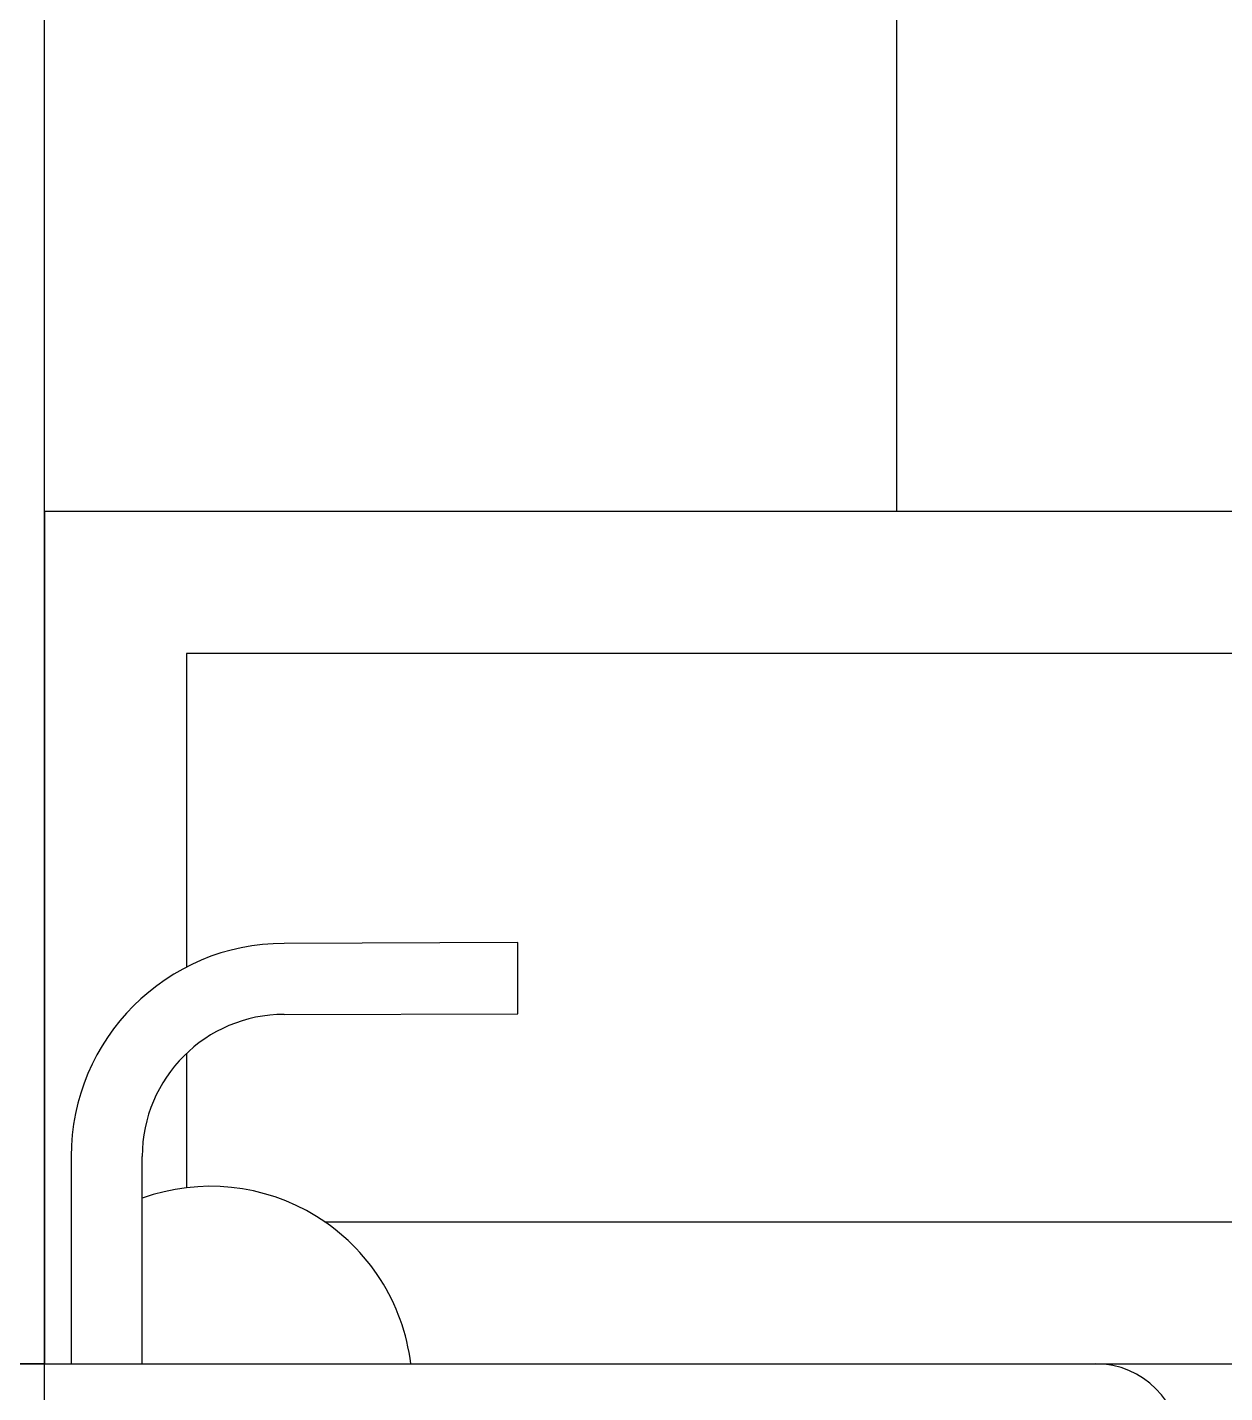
# Model space of a CAD drawing. Header units: millimetres. Extents: x 1417 to 35090, y -5751 to 14938.
# Drawn here: x 4866.1 to 5287.6, y -1785.5 to -1305 of the extents above; entities that cross this region are included whole.
import ezdxf

# ---------------------------------------------------------------- set-up
doc = ezdxf.new("R2010")
doc.units = ezdxf.units.MM
doc.layers.add('Axis', color=42, linetype='Continuous')

msp = doc.modelspace()

# ---------------------------------------------------------------- linework, layer by layer
for p, q in [((4872.17, -1475.36), (4872.17, -575.36)), ((4872.17, -1775.36), (4872.17, -575.36)), ((5172.17, -1475.36), (5172.17, -575.36)), ((5884.31, -1475.36), (4872.17, -1475.36)), ((4872.17, -1475.36), (4872.17, -1775.36)), ((5834.31, -1525.36), (4922.17, -1525.36)), ((4922.17, -1525.36), (4922.17, -1635.74)), ((5038.71, -1627.14), (4956.55, -1627.4)), ((5038.71, -1652.14), (5038.71, -1627.14)), ((4956.55, -1652.4), (5038.71, -1652.14)), ((4922.17, -1666.09), (4922.17, -1713.39)), ((4881.55, -1702.4), (4881.55, -1775.36)), ((4906.55, -1775.36), (4906.55, -1702.4)), ((4970.76, -1725.36), (5834.31, -1725.36)), ((4872.17, -1775.36), (4472.17, -1775.36)), ((4472.17, -1775.36), (4872.17, -1775.36)), ((4872.17, -2875.36), (4872.17, -1775.36)), ((4872.17, -1775.36), (5242.17, -1775.36)), ((4872.17, -1775.36), (5884.31, -1775.36))]:
    msp.add_line(p, q)
for centre, radius, start, end in [((4956.55, -1702.4), 75, 90, 180), ((4956.55, -1702.4), 50, 90, 180), ((4930.56, -1783.93), 71.04, 6.9175, 109.757), ((5242.17, -1805.36), 30, 0, 90)]:
    msp.add_arc(centre, radius, start, end)
at = {"layer": 'Axis'}
msp.add_line((4872.17, -5131.3), (4872.17, 1012.18), dxfattribs=at)

doc.saveas('drawing.dxf')
